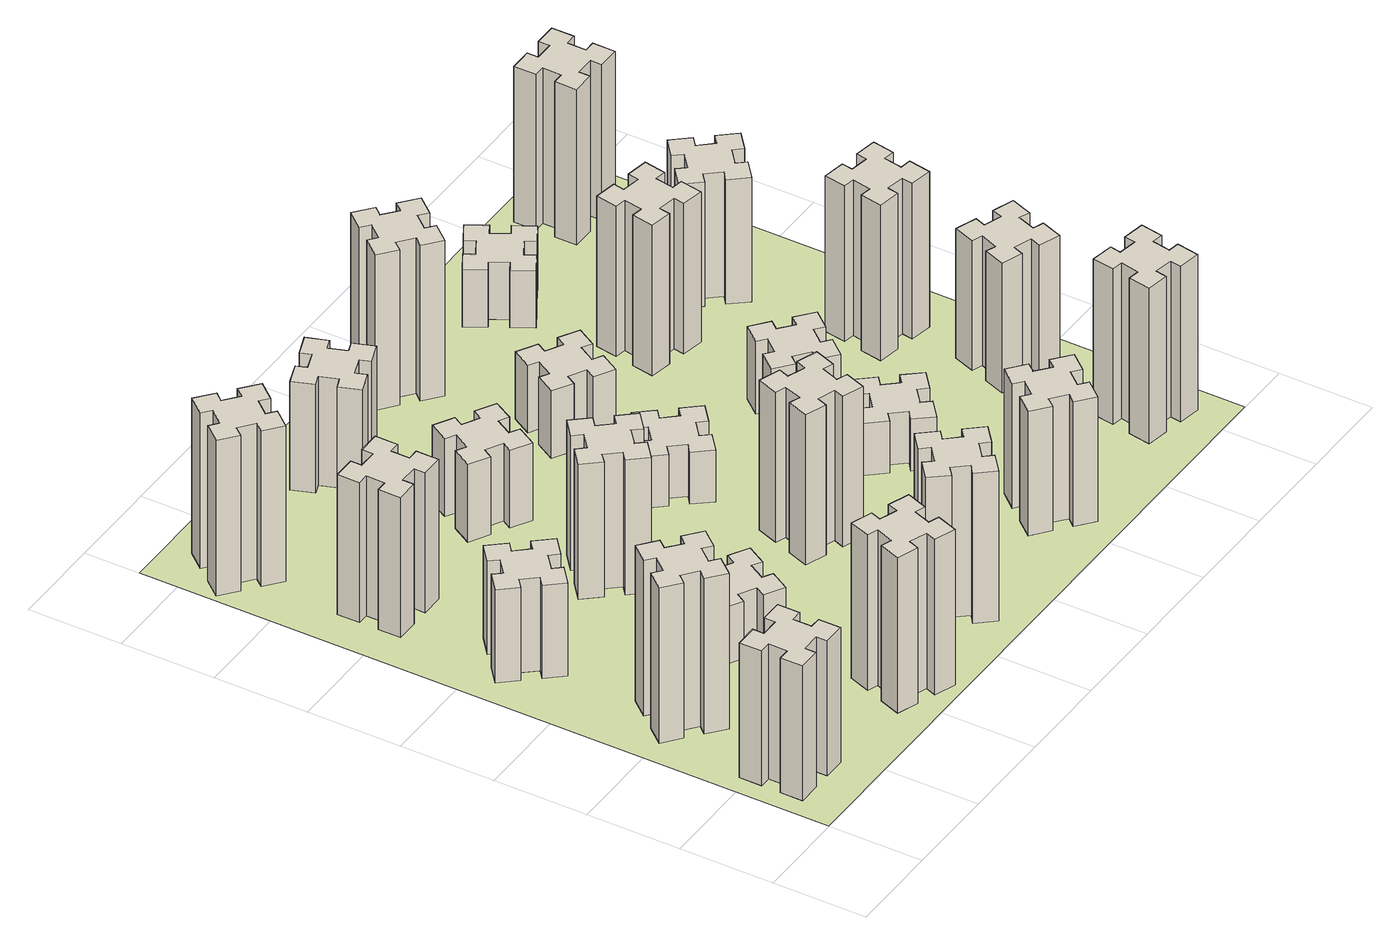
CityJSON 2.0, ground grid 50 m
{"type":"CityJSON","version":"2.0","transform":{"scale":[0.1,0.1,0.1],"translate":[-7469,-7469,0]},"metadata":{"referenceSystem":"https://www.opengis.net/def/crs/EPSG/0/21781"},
"CityObjects":{
"building1":{"type":"Building","attributes":{"class":"1000","function":"1000","usage":"1000","yearOfConstruction":2016,"roofType":"1000","measuredHeight":78,"storeysAboveGround":30,"storeysBelowGround":0},"geometry":[{"type":"Solid","lod":"1","boundaries":[[[[0,1,2,3,4,5,6,7,8,9,10,11,12,13,14,15,16,17,18,19]],[[17,16,20,21]],[[16,15,22,20]],[[15,14,23,22]],[[14,13,24,23]],[[13,12,25,24]],[[12,11,26,25]],[[11,10,27,26]],[[10,9,28,27]],[[9,8,29,28]],[[8,7,30,29]],[[7,6,31,30]],[[6,5,32,31]],[[5,4,33,32]],[[4,3,34,33]],[[3,2,35,34]],[[2,1,36,35]],[[1,0,37,36]],[[0,19,38,37]],[[19,18,39,38]],[[18,17,21,39]],[[24,25,26,27,28,29,30,31,32,33,34,35,36,37,38,39,21,20,22,23]]]]}]},
"building2":{"type":"Building","attributes":{"class":"1000","function":"1000","usage":"1000","yearOfConstruction":2016,"roofType":"1000","measuredHeight":90,"storeysAboveGround":30,"storeysBelowGround":0},"geometry":[{"type":"Solid","lod":"1","boundaries":[[[[40,41,42,43,44,45,46,47,48,49,50,51,52,53,54,55,56,57,58,59]],[[57,56,60,61]],[[56,55,62,60]],[[55,54,63,62]],[[54,53,64,63]],[[53,52,65,64]],[[52,51,66,65]],[[51,50,67,66]],[[50,49,68,67]],[[49,48,69,68]],[[48,47,70,69]],[[47,46,71,70]],[[46,45,72,71]],[[45,44,73,72]],[[44,43,74,73]],[[43,42,75,74]],[[42,41,76,75]],[[41,40,77,76]],[[40,59,78,77]],[[59,58,79,78]],[[58,57,61,79]],[[64,65,66,67,68,69,70,71,72,73,74,75,76,77,78,79,61,60,62,63]]]]}]},
"building3":{"type":"Building","attributes":{"class":"1000","function":"1000","usage":"1000","yearOfConstruction":2016,"roofType":"1000","measuredHeight":54,"storeysAboveGround":30,"storeysBelowGround":0},"geometry":[{"type":"Solid","lod":"1","boundaries":[[[[80,81,82,83,84,85,86,87,88,89,90,91,92,93,94,95,96,97,98,99]],[[97,96,100,101]],[[96,95,102,100]],[[95,94,103,102]],[[94,93,104,103]],[[93,92,105,104]],[[92,91,106,105]],[[91,90,107,106]],[[90,89,108,107]],[[89,88,109,108]],[[88,87,110,109]],[[87,86,111,110]],[[86,85,112,111]],[[85,84,113,112]],[[84,83,114,113]],[[83,82,115,114]],[[82,81,116,115]],[[81,80,117,116]],[[80,99,118,117]],[[99,98,119,118]],[[98,97,101,119]],[[104,105,106,107,108,109,110,111,112,113,114,115,116,117,118,119,101,100,102,103]]]]}]},
"building4":{"type":"Building","attributes":{"class":"1000","function":"1000","usage":"1000","yearOfConstruction":2016,"roofType":"1000","measuredHeight":81,"storeysAboveGround":30,"storeysBelowGround":0},"geometry":[{"type":"Solid","lod":"1","boundaries":[[[[120,121,122,123,124,125,126,127,128,129,130,131,132,133,134,135,136,137,138,139]],[[137,136,140,141]],[[136,135,142,140]],[[135,134,143,142]],[[134,133,144,143]],[[133,132,145,144]],[[132,131,146,145]],[[131,130,147,146]],[[130,129,148,147]],[[129,128,149,148]],[[128,127,150,149]],[[127,126,151,150]],[[126,125,152,151]],[[125,124,153,152]],[[124,123,154,153]],[[123,122,155,154]],[[122,121,156,155]],[[121,120,157,156]],[[120,139,158,157]],[[139,138,159,158]],[[138,137,141,159]],[[144,145,146,147,148,149,150,151,152,153,154,155,156,157,158,159,141,140,142,143]]]]}]},
"building5":{"type":"Building","attributes":{"class":"1000","function":"1000","usage":"1000","yearOfConstruction":2016,"roofType":"1000","measuredHeight":90,"storeysAboveGround":30,"storeysBelowGround":0},"geometry":[{"type":"Solid","lod":"1","boundaries":[[[[160,161,162,163,164,165,166,167,168,169,170,171,172,173,174,175,176,177,178,179]],[[177,176,180,181]],[[176,175,182,180]],[[175,174,183,182]],[[174,173,184,183]],[[173,172,185,184]],[[172,171,186,185]],[[171,170,187,186]],[[170,169,188,187]],[[169,168,189,188]],[[168,167,190,189]],[[167,166,191,190]],[[166,165,192,191]],[[165,164,193,192]],[[164,163,194,193]],[[163,162,195,194]],[[162,161,196,195]],[[161,160,197,196]],[[160,179,198,197]],[[179,178,199,198]],[[178,177,181,199]],[[184,185,186,187,188,189,190,191,192,193,194,195,196,197,198,199,181,180,182,183]]]]}]},
"building6":{"type":"Building","attributes":{"class":"1000","function":"1000","usage":"1000","yearOfConstruction":2016,"roofType":"1000","measuredHeight":90,"storeysAboveGround":30,"storeysBelowGround":0},"geometry":[{"type":"Solid","lod":"1","boundaries":[[[[200,201,202,203,204,205,206,207,208,209,210,211,212,213,214,215,216,217,218,219]],[[217,216,220,221]],[[216,215,222,220]],[[215,214,223,222]],[[214,213,224,223]],[[213,212,225,224]],[[212,211,226,225]],[[211,210,227,226]],[[210,209,228,227]],[[209,208,229,228]],[[208,207,230,229]],[[207,206,231,230]],[[206,205,232,231]],[[205,204,233,232]],[[204,203,234,233]],[[203,202,235,234]],[[202,201,236,235]],[[201,200,237,236]],[[200,219,238,237]],[[219,218,239,238]],[[218,217,221,239]],[[224,225,226,227,228,229,230,231,232,233,234,235,236,237,238,239,221,220,222,223]]]]}]},
"building7":{"type":"Building","attributes":{"class":"1000","function":"1000","usage":"1000","yearOfConstruction":2016,"roofType":"1000","measuredHeight":33,"storeysAboveGround":30,"storeysBelowGround":0},"geometry":[{"type":"Solid","lod":"1","boundaries":[[[[240,241,242,243,244,245,246,247,248,249,250,251,252,253,254,255,256,257,258,259]],[[257,256,260,261]],[[256,255,262,260]],[[255,254,263,262]],[[254,253,264,263]],[[253,252,265,264]],[[252,251,266,265]],[[251,250,267,266]],[[250,249,268,267]],[[249,248,269,268]],[[248,247,270,269]],[[247,246,271,270]],[[246,245,272,271]],[[245,244,273,272]],[[244,243,274,273]],[[243,242,275,274]],[[242,241,276,275]],[[241,240,277,276]],[[240,259,278,277]],[[259,258,279,278]],[[258,257,261,279]],[[264,265,266,267,268,269,270,271,272,273,274,275,276,277,278,279,261,260,262,263]]]]}]},
"building8":{"type":"Building","attributes":{"class":"1000","function":"1000","usage":"1000","yearOfConstruction":2016,"roofType":"1000","measuredHeight":78,"storeysAboveGround":30,"storeysBelowGround":0},"geometry":[{"type":"Solid","lod":"1","boundaries":[[[[280,281,282,283,284,285,286,287,288,289,290,291,292,293,294,295,296,297,298,299]],[[297,296,300,301]],[[296,295,302,300]],[[295,294,303,302]],[[294,293,304,303]],[[293,292,305,304]],[[292,291,306,305]],[[291,290,307,306]],[[290,289,308,307]],[[289,288,309,308]],[[288,287,310,309]],[[287,286,311,310]],[[286,285,312,311]],[[285,284,313,312]],[[284,283,314,313]],[[283,282,315,314]],[[282,281,316,315]],[[281,280,317,316]],[[280,299,318,317]],[[299,298,319,318]],[[298,297,301,319]],[[304,305,306,307,308,309,310,311,312,313,314,315,316,317,318,319,301,300,302,303]]]]}]},
"building9":{"type":"Building","attributes":{"class":"1000","function":"1000","usage":"1000","yearOfConstruction":2016,"roofType":"1000","measuredHeight":87,"storeysAboveGround":30,"storeysBelowGround":0},"geometry":[{"type":"Solid","lod":"1","boundaries":[[[[320,321,322,323,324,325,326,327,328,329,330,331,332,333,334,335,336,337,338,339]],[[337,336,340,341]],[[336,335,342,340]],[[335,334,343,342]],[[334,333,344,343]],[[333,332,345,344]],[[332,331,346,345]],[[331,330,347,346]],[[330,329,348,347]],[[329,328,349,348]],[[328,327,350,349]],[[327,326,351,350]],[[326,325,352,351]],[[325,324,353,352]],[[324,323,354,353]],[[323,322,355,354]],[[322,321,356,355]],[[321,320,357,356]],[[320,339,358,357]],[[339,338,359,358]],[[338,337,341,359]],[[344,345,346,347,348,349,350,351,352,353,354,355,356,357,358,359,341,340,342,343]]]]}]},
"building10":{"type":"Building","attributes":{"class":"1000","function":"1000","usage":"1000","yearOfConstruction":2016,"roofType":"1000","measuredHeight":45,"storeysAboveGround":30,"storeysBelowGround":0},"geometry":[{"type":"Solid","lod":"1","boundaries":[[[[360,361,362,363,364,365,366,367,368,369,370,371,372,373,374,375,376,377,378,379]],[[377,376,380,381]],[[376,375,382,380]],[[375,374,383,382]],[[374,373,384,383]],[[373,372,385,384]],[[372,371,386,385]],[[371,370,387,386]],[[370,369,388,387]],[[369,368,389,388]],[[368,367,390,389]],[[367,366,391,390]],[[366,365,392,391]],[[365,364,393,392]],[[364,363,394,393]],[[363,362,395,394]],[[362,361,396,395]],[[361,360,397,396]],[[360,379,398,397]],[[379,378,399,398]],[[378,377,381,399]],[[384,385,386,387,388,389,390,391,392,393,394,395,396,397,398,399,381,380,382,383]]]]}]},
"building11":{"type":"Building","attributes":{"class":"1000","function":"1000","usage":"1000","yearOfConstruction":2016,"roofType":"1000","measuredHeight":63,"storeysAboveGround":30,"storeysBelowGround":0},"geometry":[{"type":"Solid","lod":"1","boundaries":[[[[400,401,402,403,404,405,406,407,408,409,410,411,412,413,414,415,416,417,418,419]],[[417,416,420,421]],[[416,415,422,420]],[[415,414,423,422]],[[414,413,424,423]],[[413,412,425,424]],[[412,411,426,425]],[[411,410,427,426]],[[410,409,428,427]],[[409,408,429,428]],[[408,407,430,429]],[[407,406,431,430]],[[406,405,432,431]],[[405,404,433,432]],[[404,403,434,433]],[[403,402,435,434]],[[402,401,436,435]],[[401,400,437,436]],[[400,419,438,437]],[[419,418,439,438]],[[418,417,421,439]],[[424,425,426,427,428,429,430,431,432,433,434,435,436,437,438,439,421,420,422,423]]]]}]},
"building12":{"type":"Building","attributes":{"class":"1000","function":"1000","usage":"1000","yearOfConstruction":2016,"roofType":"1000","measuredHeight":87,"storeysAboveGround":30,"storeysBelowGround":0},"geometry":[{"type":"Solid","lod":"1","boundaries":[[[[440,441,442,443,444,445,446,447,448,449,450,451,452,453,454,455,456,457,458,459]],[[457,456,460,461]],[[456,455,462,460]],[[455,454,463,462]],[[454,453,464,463]],[[453,452,465,464]],[[452,451,466,465]],[[451,450,467,466]],[[450,449,468,467]],[[449,448,469,468]],[[448,447,470,469]],[[447,446,471,470]],[[446,445,472,471]],[[445,444,473,472]],[[444,443,474,473]],[[443,442,475,474]],[[442,441,476,475]],[[441,440,477,476]],[[440,459,478,477]],[[459,458,479,478]],[[458,457,461,479]],[[464,465,466,467,468,469,470,471,472,473,474,475,476,477,478,479,461,460,462,463]]]]}]},
"building13":{"type":"Building","attributes":{"class":"1000","function":"1000","usage":"1000","yearOfConstruction":2016,"roofType":"1000","measuredHeight":30,"storeysAboveGround":30,"storeysBelowGround":0},"geometry":[{"type":"Solid","lod":"1","boundaries":[[[[480,481,482,483,484,485,486,487,488,489,490,491,492,493,494,495,496,497,498,499]],[[497,496,500,501]],[[496,495,502,500]],[[495,494,503,502]],[[494,493,504,503]],[[493,492,505,504]],[[492,491,506,505]],[[491,490,507,506]],[[490,489,508,507]],[[489,488,509,508]],[[488,487,510,509]],[[487,486,511,510]],[[486,485,512,511]],[[485,484,513,512]],[[484,483,514,513]],[[483,482,515,514]],[[482,481,516,515]],[[481,480,517,516]],[[480,499,518,517]],[[499,498,519,518]],[[498,497,501,519]],[[504,505,506,507,508,509,510,511,512,513,514,515,516,517,518,519,501,500,502,503]]]]}]},
"building14":{"type":"Building","attributes":{"class":"1000","function":"1000","usage":"1000","yearOfConstruction":2016,"roofType":"1000","measuredHeight":72,"storeysAboveGround":30,"storeysBelowGround":0},"geometry":[{"type":"Solid","lod":"1","boundaries":[[[[520,521,522,523,524,525,526,527,528,529,530,531,532,533,534,535,536,537,538,539]],[[537,536,540,541]],[[536,535,542,540]],[[535,534,543,542]],[[534,533,544,543]],[[533,532,545,544]],[[532,531,546,545]],[[531,530,547,546]],[[530,529,548,547]],[[529,528,549,548]],[[528,527,550,549]],[[527,526,551,550]],[[526,525,552,551]],[[525,524,553,552]],[[524,523,554,553]],[[523,522,555,554]],[[522,521,556,555]],[[521,520,557,556]],[[520,539,558,557]],[[539,538,559,558]],[[538,537,541,559]],[[544,545,546,547,548,549,550,551,552,553,554,555,556,557,558,559,541,540,542,543]]]]}]},
"building15":{"type":"Building","attributes":{"class":"1000","function":"1000","usage":"1000","yearOfConstruction":2016,"roofType":"1000","measuredHeight":39,"storeysAboveGround":30,"storeysBelowGround":0},"geometry":[{"type":"Solid","lod":"1","boundaries":[[[[560,561,562,563,564,565,566,567,568,569,570,571,572,573,574,575,576,577,578,579]],[[577,576,580,581]],[[576,575,582,580]],[[575,574,583,582]],[[574,573,584,583]],[[573,572,585,584]],[[572,571,586,585]],[[571,570,587,586]],[[570,569,588,587]],[[569,568,589,588]],[[568,567,590,589]],[[567,566,591,590]],[[566,565,592,591]],[[565,564,593,592]],[[564,563,594,593]],[[563,562,595,594]],[[562,561,596,595]],[[561,560,597,596]],[[560,579,598,597]],[[579,578,599,598]],[[578,577,581,599]],[[584,585,586,587,588,589,590,591,592,593,594,595,596,597,598,599,581,580,582,583]]]]}]},
"building16":{"type":"Building","attributes":{"class":"1000","function":"1000","usage":"1000","yearOfConstruction":2016,"roofType":"1000","measuredHeight":90,"storeysAboveGround":30,"storeysBelowGround":0},"geometry":[{"type":"Solid","lod":"1","boundaries":[[[[600,601,602,603,604,605,606,607,608,609,610,611,612,613,614,615,616,617,618,619]],[[617,616,620,621]],[[616,615,622,620]],[[615,614,623,622]],[[614,613,624,623]],[[613,612,625,624]],[[612,611,626,625]],[[611,610,627,626]],[[610,609,628,627]],[[609,608,629,628]],[[608,607,630,629]],[[607,606,631,630]],[[606,605,632,631]],[[605,604,633,632]],[[604,603,634,633]],[[603,602,635,634]],[[602,601,636,635]],[[601,600,637,636]],[[600,619,638,637]],[[619,618,639,638]],[[618,617,621,639]],[[624,625,626,627,628,629,630,631,632,633,634,635,636,637,638,639,621,620,622,623]]]]}]},
"building17":{"type":"Building","attributes":{"class":"1000","function":"1000","usage":"1000","yearOfConstruction":2016,"roofType":"1000","measuredHeight":30,"storeysAboveGround":30,"storeysBelowGround":0},"geometry":[{"type":"Solid","lod":"1","boundaries":[[[[640,641,642,643,644,645,646,647,648,649,650,651,652,653,654,655,656,657,658,659]],[[657,656,660,661]],[[656,655,662,660]],[[655,654,663,662]],[[654,653,664,663]],[[653,652,665,664]],[[652,651,666,665]],[[651,650,667,666]],[[650,649,668,667]],[[649,648,669,668]],[[648,647,670,669]],[[647,646,671,670]],[[646,645,672,671]],[[645,644,673,672]],[[644,643,674,673]],[[643,642,675,674]],[[642,641,676,675]],[[641,640,677,676]],[[640,659,678,677]],[[659,658,679,678]],[[658,657,661,679]],[[664,665,666,667,668,669,670,671,672,673,674,675,676,677,678,679,661,660,662,663]]]]}]},
"building18":{"type":"Building","attributes":{"class":"1000","function":"1000","usage":"1000","yearOfConstruction":2016,"roofType":"1000","measuredHeight":42,"storeysAboveGround":30,"storeysBelowGround":0},"geometry":[{"type":"Solid","lod":"1","boundaries":[[[[680,681,682,683,684,685,686,687,688,689,690,691,692,693,694,695,696,697,698,699]],[[697,696,700,701]],[[696,695,702,700]],[[695,694,703,702]],[[694,693,704,703]],[[693,692,705,704]],[[692,691,706,705]],[[691,690,707,706]],[[690,689,708,707]],[[689,688,709,708]],[[688,687,710,709]],[[687,686,711,710]],[[686,685,712,711]],[[685,684,713,712]],[[684,683,714,713]],[[683,682,715,714]],[[682,681,716,715]],[[681,680,717,716]],[[680,699,718,717]],[[699,698,719,718]],[[698,697,701,719]],[[704,705,706,707,708,709,710,711,712,713,714,715,716,717,718,719,701,700,702,703]]]]}]},
"building19":{"type":"Building","attributes":{"class":"1000","function":"1000","usage":"1000","yearOfConstruction":2016,"roofType":"1000","measuredHeight":87,"storeysAboveGround":30,"storeysBelowGround":0},"geometry":[{"type":"Solid","lod":"1","boundaries":[[[[720,721,722,723,724,725,726,727,728,729,730,731,732,733,734,735,736,737,738,739]],[[737,736,740,741]],[[736,735,742,740]],[[735,734,743,742]],[[734,733,744,743]],[[733,732,745,744]],[[732,731,746,745]],[[731,730,747,746]],[[730,729,748,747]],[[729,728,749,748]],[[728,727,750,749]],[[727,726,751,750]],[[726,725,752,751]],[[725,724,753,752]],[[724,723,754,753]],[[723,722,755,754]],[[722,721,756,755]],[[721,720,757,756]],[[720,739,758,757]],[[739,738,759,758]],[[738,737,741,759]],[[744,745,746,747,748,749,750,751,752,753,754,755,756,757,758,759,741,740,742,743]]]]}]},
"building20":{"type":"Building","attributes":{"class":"1000","function":"1000","usage":"1000","yearOfConstruction":2016,"roofType":"1000","measuredHeight":90,"storeysAboveGround":30,"storeysBelowGround":0},"geometry":[{"type":"Solid","lod":"1","boundaries":[[[[760,761,762,763,764,765,766,767,768,769,770,771,772,773,774,775,776,777,778,779]],[[777,776,780,781]],[[776,775,782,780]],[[775,774,783,782]],[[774,773,784,783]],[[773,772,785,784]],[[772,771,786,785]],[[771,770,787,786]],[[770,769,788,787]],[[769,768,789,788]],[[768,767,790,789]],[[767,766,791,790]],[[766,765,792,791]],[[765,764,793,792]],[[764,763,794,793]],[[763,762,795,794]],[[762,761,796,795]],[[761,760,797,796]],[[760,779,798,797]],[[779,778,799,798]],[[778,777,781,799]],[[784,785,786,787,788,789,790,791,792,793,794,795,796,797,798,799,781,780,782,783]]]]}]},
"building21":{"type":"Building","attributes":{"class":"1000","function":"1000","usage":"1000","yearOfConstruction":2016,"roofType":"1000","measuredHeight":33,"storeysAboveGround":30,"storeysBelowGround":0},"geometry":[{"type":"Solid","lod":"1","boundaries":[[[[800,801,802,803,804,805,806,807,808,809,810,811,812,813,814,815,816,817,818,819]],[[817,816,820,821]],[[816,815,822,820]],[[815,814,823,822]],[[814,813,824,823]],[[813,812,825,824]],[[812,811,826,825]],[[811,810,827,826]],[[810,809,828,827]],[[809,808,829,828]],[[808,807,830,829]],[[807,806,831,830]],[[806,805,832,831]],[[805,804,833,832]],[[804,803,834,833]],[[803,802,835,834]],[[802,801,836,835]],[[801,800,837,836]],[[800,819,838,837]],[[819,818,839,838]],[[818,817,821,839]],[[824,825,826,827,828,829,830,831,832,833,834,835,836,837,838,839,821,820,822,823]]]]}]},
"building22":{"type":"Building","attributes":{"class":"1000","function":"1000","usage":"1000","yearOfConstruction":2016,"roofType":"1000","measuredHeight":75,"storeysAboveGround":30,"storeysBelowGround":0},"geometry":[{"type":"Solid","lod":"1","boundaries":[[[[840,841,842,843,844,845,846,847,848,849,850,851,852,853,854,855,856,857,858,859]],[[857,856,860,861]],[[856,855,862,860]],[[855,854,863,862]],[[854,853,864,863]],[[853,852,865,864]],[[852,851,866,865]],[[851,850,867,866]],[[850,849,868,867]],[[849,848,869,868]],[[848,847,870,869]],[[847,846,871,870]],[[846,845,872,871]],[[845,844,873,872]],[[844,843,874,873]],[[843,842,875,874]],[[842,841,876,875]],[[841,840,877,876]],[[840,859,878,877]],[[859,858,879,878]],[[858,857,861,879]],[[864,865,866,867,868,869,870,871,872,873,874,875,876,877,878,879,861,860,862,863]]]]}]},
"building23":{"type":"Building","attributes":{"class":"1000","function":"1000","usage":"1000","yearOfConstruction":2016,"roofType":"1000","measuredHeight":90,"storeysAboveGround":30,"storeysBelowGround":0},"geometry":[{"type":"Solid","lod":"1","boundaries":[[[[880,881,882,883,884,885,886,887,888,889,890,891,892,893,894,895,896,897,898,899]],[[897,896,900,901]],[[896,895,902,900]],[[895,894,903,902]],[[894,893,904,903]],[[893,892,905,904]],[[892,891,906,905]],[[891,890,907,906]],[[890,889,908,907]],[[889,888,909,908]],[[888,887,910,909]],[[887,886,911,910]],[[886,885,912,911]],[[885,884,913,912]],[[884,883,914,913]],[[883,882,915,914]],[[882,881,916,915]],[[881,880,917,916]],[[880,899,918,917]],[[899,898,919,918]],[[898,897,901,919]],[[904,905,906,907,908,909,910,911,912,913,914,915,916,917,918,919,901,900,902,903]]]]}]},
"building24":{"type":"Building","attributes":{"class":"1000","function":"1000","usage":"1000","yearOfConstruction":2016,"roofType":"1000","measuredHeight":72,"storeysAboveGround":30,"storeysBelowGround":0},"geometry":[{"type":"Solid","lod":"1","boundaries":[[[[920,921,922,923,924,925,926,927,928,929,930,931,932,933,934,935,936,937,938,939]],[[937,936,940,941]],[[936,935,942,940]],[[935,934,943,942]],[[934,933,944,943]],[[933,932,945,944]],[[932,931,946,945]],[[931,930,947,946]],[[930,929,948,947]],[[929,928,949,948]],[[928,927,950,949]],[[927,926,951,950]],[[926,925,952,951]],[[925,924,953,952]],[[924,923,954,953]],[[923,922,955,954]],[[922,921,956,955]],[[921,920,957,956]],[[920,939,958,957]],[[939,938,959,958]],[[938,937,941,959]],[[944,945,946,947,948,949,950,951,952,953,954,955,956,957,958,959,941,940,942,943]]]]}]},
"building25":{"type":"Building","attributes":{"class":"1000","function":"1000","usage":"1000","yearOfConstruction":2016,"roofType":"1000","measuredHeight":90,"storeysAboveGround":30,"storeysBelowGround":0},"geometry":[{"type":"Solid","lod":"1","boundaries":[[[[960,961,962,963,964,965,966,967,968,969,970,971,972,973,974,975,976,977,978,979]],[[977,976,980,981]],[[976,975,982,980]],[[975,974,983,982]],[[974,973,984,983]],[[973,972,985,984]],[[972,971,986,985]],[[971,970,987,986]],[[970,969,988,987]],[[969,968,989,988]],[[968,967,990,989]],[[967,966,991,990]],[[966,965,992,991]],[[965,964,993,992]],[[964,963,994,993]],[[963,962,995,994]],[[962,961,996,995]],[[961,960,997,996]],[[960,979,998,997]],[[979,978,999,998]],[[978,977,981,999]],[[984,985,986,987,988,989,990,991,992,993,994,995,996,997,998,999,981,980,982,983]]]]}]},
"landuse1":{"type":"LandUse","attributes":{"name":"plot1","function":"1010"},"geometry":[{"type":"MultiSurface","lod":"1","boundaries":[[[1000,1001,1002,1003]]]}]}
},
"vertices":[
[165,425,0],[165,325,0],[105,325,0],[105,205,0],[225,205,0],[225,265,0],[325,265,0],[325,205,0],[445,205,0],[445,325,0],[385,325,0],[385,425,0],[445,425,0],[445,545,0],[325,545,0],[325,485,0],[225,485,0],[225,545,0],[105,545,0],[105,425,0],[225,485,780],[225,545,780],[325,485,780],[325,545,780],[445,545,780],[445,425,780],[385,425,780],[385,325,780],[445,325,780],[445,205,780],[325,205,780],[325,265,780],[225,265,780],[225,205,780],[105,205,780],[105,325,780],[165,325,780],[165,425,780],[105,425,780],[105,545,780],
[484,1067,0],[408,1132,0],[446,1178,0],[354,1255,0],[277,1163,0],[323,1124,0],[259,1048,0],[213,1086,0],[136,994,0],[228,917,0],[266,963,0],[343,899,0],[304,853,0],[396,776,0],[473,868,0],[427,906,0],[492,983,0],[538,944,0],[615,1036,0],[523,1113,0],[492,983,900],[538,944,900],[427,906,900],[473,868,900],[396,776,900],[304,853,900],[343,899,900],[266,963,900],[228,917,900],[136,994,900],[213,1086,900],[259,1048,900],[323,1124,900],[277,1163,900],[354,1255,900],[446,1178,900],[408,1132,900],[484,1067,900],[523,1113,900],[615,1036,900],
[492,1888,0],[427,1964,0],[473,2003,0],[396,2095,0],[304,2018,0],[343,1972,0],[266,1907,0],[228,1953,0],[136,1876,0],[213,1784,0],[259,1823,0],[323,1746,0],[277,1708,0],[354,1616,0],[446,1693,0],[408,1739,0],[484,1803,0],[523,1757,0],[615,1834,0],[538,1926,0],[484,1803,540],[523,1757,540],[408,1739,540],[446,1693,540],[354,1616,540],[277,1708,540],[323,1746,540],[259,1823,540],[213,1784,540],[136,1876,540],[228,1953,540],[266,1907,540],[343,1972,540],[304,2018,540],[396,2095,540],[473,2003,540],[427,1964,540],[492,1888,540],[538,1926,540],[615,1834,540],
[485,2545,0],[485,2645,0],[545,2645,0],[545,2765,0],[425,2765,0],[425,2705,0],[325,2705,0],[325,2765,0],[205,2765,0],[205,2645,0],[265,2645,0],[265,2545,0],[205,2545,0],[205,2425,0],[325,2425,0],[325,2485,0],[425,2485,0],[425,2425,0],[545,2425,0],[545,2545,0],[425,2485,810],[425,2425,810],[325,2485,810],[325,2425,810],[205,2425,810],[205,2545,810],[265,2545,810],[265,2645,810],[205,2645,810],[205,2765,810],[325,2765,810],[325,2705,810],[425,2705,810],[425,2765,810],[545,2765,810],[545,2645,810],[485,2645,810],[485,2545,810],[545,2545,810],[545,2425,810],
[1029,360,0],[995,266,0],[939,287,0],[897,174,0],[1010,133,0],[1031,189,0],[1125,155,0],[1104,99,0],[1217,57,0],[1258,170,0],[1202,191,0],[1236,285,0],[1292,264,0],[1333,377,0],[1220,418,0],[1200,362,0],[1106,396,0],[1127,452,0],[1014,493,0],[973,380,0],[1106,396,900],[1127,452,900],[1200,362,900],[1220,418,900],[1333,377,900],[1292,264,900],[1236,285,900],[1202,191,900],[1258,170,900],[1217,57,900],[1104,99,900],[1125,155,900],[1031,189,900],[1010,133,900],[897,174,900],[939,287,900],[995,266,900],[1029,360,900],[973,380,900],[1014,493,900],
[384,3387,0],[308,3452,0],[346,3498,0],[254,3575,0],[177,3483,0],[223,3444,0],[159,3368,0],[113,3406,0],[36,3314,0],[128,3237,0],[166,3283,0],[243,3219,0],[204,3173,0],[296,3096,0],[373,3188,0],[327,3226,0],[392,3303,0],[438,3264,0],[515,3356,0],[423,3433,0],[392,3303,900],[438,3264,900],[327,3226,900],[373,3188,900],[296,3096,900],[204,3173,900],[243,3219,900],[166,3283,900],[128,3237,900],[36,3314,900],[113,3406,900],[159,3368,900],[223,3444,900],[177,3483,900],[254,3575,900],[346,3498,900],[308,3452,900],[384,3387,900],[423,3433,900],[515,3356,900],
[1086,1017,0],[1136,1104,0],[1188,1074,0],[1248,1178,0],[1144,1238,0],[1114,1186,0],[1027,1236,0],[1057,1288,0],[953,1348,0],[893,1244,0],[945,1214,0],[895,1127,0],[843,1157,0],[783,1053,0],[887,993,0],[917,1045,0],[1004,995,0],[974,943,0],[1078,883,0],[1138,987,0],[1004,995,330],[974,943,330],[917,1045,330],[887,993,330],[783,1053,330],[843,1157,330],[895,1127,330],[945,1214,330],[893,1244,330],[953,1348,330],[1057,1288,330],[1027,1236,330],[1114,1186,330],[1144,1238,330],[1248,1178,330],[1188,1074,330],[1136,1104,330],[1086,1017,330],[1138,987,330],[1078,883,330],
[1083,1972,0],[1006,1907,0],[968,1953,0],[876,1876,0],[953,1784,0],[999,1823,0],[1063,1746,0],[1017,1708,0],[1094,1616,0],[1186,1693,0],[1148,1739,0],[1224,1803,0],[1263,1757,0],[1355,1834,0],[1278,1926,0],[1232,1888,0],[1167,1964,0],[1213,2003,0],[1136,2095,0],[1044,2018,0],[1167,1964,780],[1213,2003,780],[1232,1888,780],[1278,1926,780],[1355,1834,780],[1263,1757,780],[1224,1803,780],[1148,1739,780],[1186,1693,780],[1094,1616,780],[1017,1708,780],[1063,1746,780],[999,1823,780],[953,1784,780],[876,1876,780],[968,1953,780],[1006,1907,780],[1083,1972,780],[1044,2018,780],[1136,2095,780],
[1639,343,0],[1703,266,0],[1657,228,0],[1734,136,0],[1826,213,0],[1788,259,0],[1864,323,0],[1903,277,0],[1995,354,0],[1918,446,0],[1872,408,0],[1807,484,0],[1853,523,0],[1776,615,0],[1684,538,0],[1723,492,0],[1646,427,0],[1608,473,0],[1516,396,0],[1593,304,0],[1646,427,870],[1608,473,870],[1723,492,870],[1684,538,870],[1776,615,870],[1853,523,870],[1807,484,870],[1872,408,870],[1918,446,870],[1995,354,870],[1903,277,870],[1864,323,870],[1788,259,870],[1826,213,870],[1734,136,870],[1657,228,870],[1703,266,870],[1639,343,870],[1593,304,870],[1516,396,870],
[1117,2525,0],[1204,2475,0],[1174,2423,0],[1278,2363,0],[1338,2467,0],[1286,2497,0],[1336,2584,0],[1388,2554,0],[1448,2658,0],[1344,2718,0],[1314,2666,0],[1227,2716,0],[1257,2768,0],[1153,2828,0],[1093,2724,0],[1145,2694,0],[1095,2607,0],[1043,2637,0],[983,2533,0],[1087,2473,0],[1095,2607,450],[1043,2637,450],[1145,2694,450],[1093,2724,450],[1153,2828,450],[1257,2768,450],[1227,2716,450],[1314,2666,450],[1344,2718,450],[1448,2658,450],[1388,2554,450],[1336,2584,450],[1286,2497,450],[1338,2467,450],[1278,2363,450],[1174,2423,450],[1204,2475,450],[1117,2525,450],[1087,2473,450],[983,2533,450],
[1125,3456,0],[1031,3422,0],[1010,3478,0],[897,3437,0],[939,3324,0],[995,3345,0],[1029,3251,0],[973,3230,0],[1014,3117,0],[1127,3159,0],[1106,3215,0],[1200,3249,0],[1220,3193,0],[1333,3234,0],[1292,3347,0],[1236,3326,0],[1202,3420,0],[1258,3440,0],[1217,3553,0],[1104,3512,0],[1202,3420,630],[1258,3440,630],[1236,3326,630],[1292,3347,630],[1333,3234,630],[1220,3193,630],[1200,3249,630],[1106,3215,630],[1127,3159,630],[1014,3117,630],[973,3230,630],[1029,3251,630],[995,3345,630],[939,3324,630],[897,3437,630],[1010,3478,630],[1031,3422,630],[1125,3456,630],[1104,3512,630],[1217,3553,630],
[1769,1300,0],[1735,1206,0],[1679,1227,0],[1637,1114,0],[1750,1073,0],[1771,1129,0],[1865,1095,0],[1844,1039,0],[1957,997,0],[1998,1110,0],[1942,1131,0],[1976,1225,0],[2032,1204,0],[2073,1317,0],[1960,1358,0],[1940,1302,0],[1846,1336,0],[1867,1392,0],[1754,1433,0],[1713,1320,0],[1846,1336,870],[1867,1392,870],[1940,1302,870],[1960,1358,870],[2073,1317,870],[2032,1204,870],[1976,1225,870],[1942,1131,870],[1998,1110,870],[1957,997,870],[1844,1039,870],[1865,1095,870],[1771,1129,870],[1750,1073,870],[1637,1114,870],[1679,1227,870],[1735,1206,870],[1769,1300,870],[1713,1320,870],[1754,1433,870],
[1972,1988,0],[1907,2064,0],[1953,2103,0],[1876,2195,0],[1784,2118,0],[1823,2072,0],[1746,2007,0],[1708,2053,0],[1616,1976,0],[1693,1884,0],[1739,1923,0],[1803,1846,0],[1757,1808,0],[1834,1716,0],[1926,1793,0],[1888,1839,0],[1964,1903,0],[2003,1857,0],[2095,1934,0],[2018,2026,0],[1964,1903,300],[2003,1857,300],[1888,1839,300],[1926,1793,300],[1834,1716,300],[1757,1808,300],[1803,1846,300],[1739,1923,300],[1693,1884,300],[1616,1976,300],[1708,2053,300],[1746,2007,300],[1823,2072,300],[1784,2118,300],[1876,2195,300],[1953,2103,300],[1907,2064,300],[1972,1988,300],[2018,2026,300],[2095,1934,300],
[2486,323,0],[2563,259,0],[2524,213,0],[2616,136,0],[2693,228,0],[2647,266,0],[2712,343,0],[2758,304,0],[2835,396,0],[2743,473,0],[2704,427,0],[2628,492,0],[2666,538,0],[2574,615,0],[2497,523,0],[2543,484,0],[2479,408,0],[2433,446,0],[2356,354,0],[2448,277,0],[2479,408,720],[2433,446,720],[2543,484,720],[2497,523,720],[2574,615,720],[2666,538,720],[2628,492,720],[2704,427,720],[2743,473,720],[2835,396,720],[2758,304,720],[2712,343,720],[2647,266,720],[2693,228,720],[2616,136,720],[2524,213,720],[2563,259,720],[2486,323,720],[2448,277,720],[2356,354,720],
[2026,2497,0],[2076,2584,0],[2128,2554,0],[2188,2658,0],[2084,2718,0],[2054,2666,0],[1967,2716,0],[1997,2768,0],[1893,2828,0],[1833,2724,0],[1885,2694,0],[1835,2607,0],[1783,2637,0],[1723,2533,0],[1827,2473,0],[1857,2525,0],[1944,2475,0],[1914,2423,0],[2018,2363,0],[2078,2467,0],[1944,2475,390],[1914,2423,390],[1857,2525,390],[1827,2473,390],[1723,2533,390],[1783,2637,390],[1835,2607,390],[1885,2694,390],[1833,2724,390],[1893,2828,390],[1997,2768,390],[1967,2716,390],[2054,2666,390],[2084,2718,390],[2188,2658,390],[2128,2554,390],[2076,2584,390],[2026,2497,390],[2078,2467,390],[2018,2363,390],
[1746,3383,0],[1823,3319,0],[1784,3273,0],[1876,3196,0],[1953,3288,0],[1907,3326,0],[1972,3403,0],[2018,3364,0],[2095,3456,0],[2003,3533,0],[1964,3487,0],[1888,3552,0],[1926,3598,0],[1834,3675,0],[1757,3583,0],[1803,3544,0],[1739,3468,0],[1693,3506,0],[1616,3414,0],[1708,3337,0],[1739,3468,900],[1693,3506,900],[1803,3544,900],[1757,3583,900],[1834,3675,900],[1926,3598,900],[1888,3552,900],[1964,3487,900],[2003,3533,900],[2095,3456,900],[2018,3364,900],[1972,3403,900],[1907,3326,900],[1953,3288,900],[1876,3196,900],[1784,3273,900],[1823,3319,900],[1746,3383,900],[1708,3337,900],[1616,3414,900],
[2628,1099,0],[2704,1163,0],[2743,1117,0],[2835,1194,0],[2758,1286,0],[2712,1248,0],[2647,1324,0],[2693,1363,0],[2616,1455,0],[2524,1378,0],[2563,1332,0],[2486,1267,0],[2448,1313,0],[2356,1236,0],[2433,1144,0],[2479,1183,0],[2543,1106,0],[2497,1068,0],[2574,976,0],[2666,1053,0],[2543,1106,300],[2497,1068,300],[2479,1183,300],[2433,1144,300],[2356,1236,300],[2448,1313,300],[2486,1267,300],[2563,1332,300],[2524,1378,300],[2616,1455,300],[2693,1363,300],[2647,1324,300],[2712,1248,300],[2758,1286,300],[2835,1194,300],[2743,1117,300],[2704,1163,300],[2628,1099,300],[2666,1053,300],[2574,976,300],
[2704,1807,0],[2628,1872,0],[2666,1918,0],[2574,1995,0],[2497,1903,0],[2543,1864,0],[2479,1788,0],[2433,1826,0],[2356,1734,0],[2448,1657,0],[2486,1703,0],[2563,1639,0],[2524,1593,0],[2616,1516,0],[2693,1608,0],[2647,1646,0],[2712,1723,0],[2758,1684,0],[2835,1776,0],[2743,1853,0],[2712,1723,420],[2758,1684,420],[2647,1646,420],[2693,1608,420],[2616,1516,420],[2524,1593,420],[2563,1639,420],[2486,1703,420],[2448,1657,420],[2356,1734,420],[2433,1826,420],[2479,1788,420],[2543,1864,420],[2497,1903,420],[2574,1995,420],[2666,1918,420],[2628,1872,420],[2704,1807,420],[2743,1853,420],[2835,1776,420],
[2596,2664,0],[2578,2565,0],[2519,2576,0],[2498,2457,0],[2617,2437,0],[2627,2496,0],[2725,2478,0],[2715,2419,0],[2833,2398,0],[2854,2517,0],[2795,2527,0],[2812,2625,0],[2871,2615,0],[2892,2733,0],[2774,2754,0],[2764,2695,0],[2665,2712,0],[2676,2771,0],[2557,2792,0],[2537,2674,0],[2665,2712,870],[2676,2771,870],[2764,2695,870],[2774,2754,870],[2892,2733,870],[2871,2615,870],[2812,2625,870],[2795,2527,870],[2854,2517,870],[2833,2398,870],[2715,2419,870],[2725,2478,870],[2627,2496,870],[2617,2437,870],[2498,2457,870],[2519,2576,870],[2578,2565,870],[2596,2664,870],[2537,2674,870],[2557,2792,870],
[3504,475,0],[3405,492,0],[3416,551,0],[3297,572,0],[3277,454,0],[3336,444,0],[3318,345,0],[3259,356,0],[3238,237,0],[3357,217,0],[3367,276,0],[3465,258,0],[3455,199,0],[3573,178,0],[3594,297,0],[3535,307,0],[3552,405,0],[3611,395,0],[3632,513,0],[3514,534,0],[3552,405,900],[3611,395,900],[3535,307,900],[3594,297,900],[3573,178,900],[3455,199,900],[3465,258,900],[3367,276,900],[3357,217,900],[3238,237,900],[3259,356,900],[3318,345,900],[3336,444,900],[3277,454,900],[3297,572,900],[3416,551,900],[3405,492,900],[3504,475,900],[3514,534,900],[3632,513,900],
[2716,3347,0],[2666,3434,0],[2718,3464,0],[2658,3568,0],[2554,3508,0],[2584,3456,0],[2497,3406,0],[2467,3458,0],[2363,3398,0],[2423,3294,0],[2475,3324,0],[2525,3237,0],[2473,3207,0],[2533,3103,0],[2637,3163,0],[2607,3215,0],[2694,3265,0],[2724,3213,0],[2828,3273,0],[2768,3377,0],[2694,3265,330],[2724,3213,330],[2607,3215,330],[2637,3163,330],[2533,3103,330],[2473,3207,330],[2525,3237,330],[2475,3324,330],[2423,3294,330],[2363,3398,330],[2467,3458,330],[2497,3406,330],[2584,3456,330],[2554,3508,330],[2658,3568,330],[2718,3464,330],[2666,3434,330],[2716,3347,330],[2768,3377,330],[2828,3273,330],
[3351,1029,0],[3445,995,0],[3424,939,0],[3537,897,0],[3578,1010,0],[3522,1031,0],[3556,1125,0],[3612,1104,0],[3653,1217,0],[3540,1258,0],[3520,1202,0],[3426,1236,0],[3447,1292,0],[3334,1333,0],[3293,1220,0],[3349,1200,0],[3315,1106,0],[3259,1127,0],[3217,1014,0],[3330,973,0],[3315,1106,750],[3259,1127,750],[3349,1200,750],[3293,1220,750],[3334,1333,750],[3447,1292,750],[3426,1236,750],[3520,1202,750],[3540,1258,750],[3653,1217,750],[3612,1104,750],[3556,1125,750],[3522,1031,750],[3578,1010,750],[3537,897,750],[3424,939,750],[3445,995,750],[3351,1029,750],[3330,973,750],[3217,1014,750],
[3267,1656,0],[3365,1638,0],[3355,1579,0],[3473,1558,0],[3494,1677,0],[3435,1687,0],[3452,1785,0],[3511,1775,0],[3532,1893,0],[3414,1914,0],[3404,1855,0],[3305,1872,0],[3316,1931,0],[3197,1952,0],[3177,1834,0],[3236,1824,0],[3218,1725,0],[3159,1736,0],[3138,1617,0],[3257,1597,0],[3218,1725,900],[3159,1736,900],[3236,1824,900],[3177,1834,900],[3197,1952,900],[3316,1931,900],[3305,1872,900],[3404,1855,900],[3414,1914,900],[3532,1893,900],[3511,1775,900],[3452,1785,900],[3435,1687,900],[3494,1677,900],[3473,1558,900],[3355,1579,900],[3365,1638,900],[3267,1656,900],[3257,1597,900],[3138,1617,900],
[3119,2563,0],[3183,2486,0],[3137,2448,0],[3214,2356,0],[3306,2433,0],[3268,2479,0],[3344,2543,0],[3383,2497,0],[3475,2574,0],[3398,2666,0],[3352,2628,0],[3287,2704,0],[3333,2743,0],[3256,2835,0],[3164,2758,0],[3203,2712,0],[3126,2647,0],[3088,2693,0],[2996,2616,0],[3073,2524,0],[3126,2647,720],[3088,2693,720],[3203,2712,720],[3164,2758,720],[3256,2835,720],[3333,2743,720],[3287,2704,720],[3352,2628,720],[3398,2666,720],[3475,2574,720],[3383,2497,720],[3344,2543,720],[3268,2479,720],[3306,2433,720],[3214,2356,720],[3137,2448,720],[3183,2486,720],[3119,2563,720],[3073,2524,720],[2996,2616,720],
[3285,3325,0],[3385,3325,0],[3385,3265,0],[3505,3265,0],[3505,3385,0],[3445,3385,0],[3445,3485,0],[3505,3485,0],[3505,3605,0],[3385,3605,0],[3385,3545,0],[3285,3545,0],[3285,3605,0],[3165,3605,0],[3165,3485,0],[3225,3485,0],[3225,3385,0],[3165,3385,0],[3165,3265,0],[3285,3265,0],[3225,3385,900],[3165,3385,900],[3225,3485,900],[3165,3485,900],[3165,3605,900],[3285,3605,900],[3285,3545,900],[3385,3545,900],[3385,3605,900],[3505,3605,900],[3505,3485,900],[3445,3485,900],[3445,3385,900],[3505,3385,900],[3505,3265,900],[3385,3265,900],[3385,3325,900],[3285,3325,900],[3285,3265,900],[3165,3265,900],
[5,3705,0],[3705,3705,0],[3705,5,0],[5,5,0]
]}
